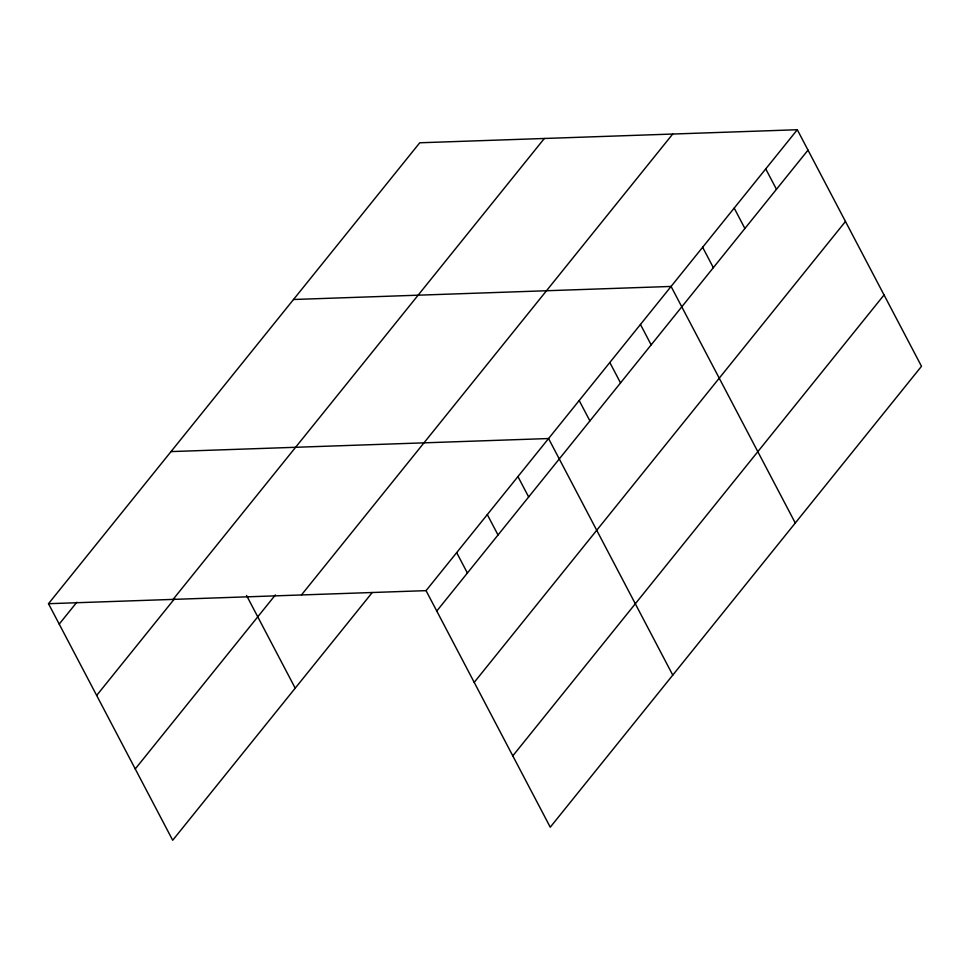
<?xml version="1.0" encoding="UTF-8"?>
<svg xmlns="http://www.w3.org/2000/svg" width="970" height="970" viewBox="0 0 970 970"><rect width="100%" height="100%" fill="white"/><g stroke="black" fill="none" stroke-linecap="round" stroke-linejoin="round"><path stroke-width="1.45" d="M48.5 603.704L419.743 142.784L797.304 129.737L921.5 366.296L550.257 827.216L426.048 590.645L48.5 603.704L172.696 840.262L372.25 592.524M59.206 624.11L76.848 602.212M173.096 599.387L544.34 138.48M96.66 695.441L174.624 598.648M135.254 768.931L275.395 594.937M301.464 594.949L672.707 134.042M426.048 590.645L797.304 129.737M436.767 611.051L808.01 150.132M474.209 682.383L845.464 221.475M512.803 755.872L884.046 294.965M293.522 299.5L671.07 286.441L795.279 523.012M171.011 451.596L548.559 438.537L672.768 675.108M765.742 168.913L776.461 189.308M734.193 208.089L744.899 228.496M702.632 247.265L713.338 267.671M640.442 324.465L651.161 344.871M609.815 362.489L620.533 382.895M579.187 400.513L589.905 420.919M517.932 476.573L528.65 496.967M487.304 514.597L498.022 534.991M456.676 552.621L467.394 573.028M246.538 595.459L295.207 688.166"/></g></svg>
